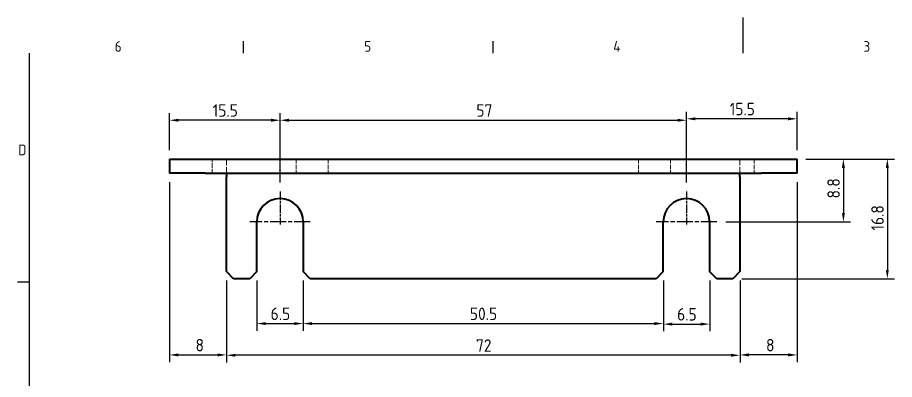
# Model space of a CAD drawing. Header units: millimetres. Extents: x 0 to 210, y 0 to 149.
# Drawn here: x 3.3 to 126.3, y 97.7 to 148.5 of the extents above; entities that cross this region are included whole.
import ezdxf

# ---------------------------------------------------------------- set-up
doc = ezdxf.new("R2010")
doc.units = ezdxf.units.MM
doc.header["$LTSCALE"] = 0.5
doc.linetypes.add('CHAIN', pattern=[0.3543, 0.2362, -0.0295, 0.0591, -0.0295])
doc.linetypes.add('DASHED', pattern=[0.2067, 0.1654, -0.0413])
doc.layers.get('0').update_dxf_attribs({"color": 3, "lineweight": 25})
for name, color, linetype, lineweight in [('가려진 것(ISO)', 2, 'DASHED', 18), ('가시적인 것(ISO)', 3, 'Continuous', 40), ('경계(ISO)', 7, 'Continuous', 25), ('중심 표식(ISO)', 1, 'Continuous', 25), ('치수(ISO)', 2, 'Continuous', 25)]:
    doc.layers.add(name, color=color, linetype=linetype, lineweight=lineweight)
doc.styles.add('문자 텍스트_PSTEK_POSCO', font='isocp.shx')
doc.styles.add('치수 텍스트_PSTEK_POSCO', font='isocp.shx')
doc.dimstyles.new('치수_PSTEK_POSCO', dxfattribs={"dimscale": 0.5, "dimtxt": 3.5, "dimasz": 2.5, "dimexe": 2, "dimexo": 2.5, "dimgap": 1, "dimtad": 1, "dimrnd": 1e-08, "dimdsep": 46, "dimtxsty": '치수 텍스트_PSTEK_POSCO', "dimcen": 0.09, "dimdle": 10, "dimclrd": 7, "dimclre": 7, "dimclrt": 2, "dimadec": 1, "dimazin": 2, "dimtfac": 1, "dimtmove": 0, "dimatfit": 3, "dimfxl": 0, "dimtolj": 1, "dimlwd": -1, "dimlwe": -1, "dimarcsym": 0})

# ---------------------------------------------------------------- blocks, each defined once
blk = doc.blocks.new('경계 Default Border')
at = {"layer": '경계(ISO)'}
for p, q in [((70, 287), (70, 290.4)), ((140, 287), (140, 290.4)), ((10, 222.75), (6.6, 222.75))]:
    blk.add_line(p, q, dxfattribs=at)
at = {"layer": '경계(ISO)', "flags": 128}
for points in [[(210, 297), (210, 287)], [(10, 10), (10, 287)]]:
    blk.add_lwpolyline(points, dxfattribs=at)
at = {"layer": '경계(ISO)', "color": 2, "char_height": 3, "attachment_point": 7, "style": '문자 텍스트_PSTEK_POSCO'}
for s, insert in [('6', (33.83, 287.37)), ('5', (103.83, 287.37)), ('4', (173.67, 287.4)), ('3', (243.83, 287.37)), ('D', (6.77, 258.35))]:
    blk.add_mtext(s, dxfattribs=dict(at, insert=insert))
blk = doc.blocks.new('*D39')
at = {"layer": 'Defpoints', "color": 0}
for p in [(112.61, 128.63), (103.61, 111.83), (125.27, 111.83)]:
    blk.add_point(p, dxfattribs=at)
at = {"layer": '치수(ISO)', "color": 7}
for p, q in [((113.86, 128.63), (126.27, 128.63)), ((125.27, 127.38), (125.27, 113.08)), ((104.86, 111.83), (126.27, 111.83))]:
    blk.add_line(p, q, dxfattribs=at)
for points in [[(125.06, 127.38), (125.48, 127.38), (125.27, 128.63)], [(125.06, 113.08), (125.48, 113.08), (125.27, 111.83)]]:
    blk.add_solid(points, dxfattribs=at)
at = {"layer": '치수(ISO)', "color": 2, "insert": (123.89, 118.59), "char_height": 1.75, "attachment_point": 4, "rotation": 90, "style": '치수 텍스트_PSTEK_POSCO'}
blk.add_mtext('\\A1;16.8', dxfattribs=at)
blk = doc.blocks.new('*D40')
at = {"layer": 'Defpoints', "color": 0}
for p in [(112.61, 126.63), (104.61, 112.83), (104.61, 101.14)]:
    blk.add_point(p, dxfattribs=at)
at = {"layer": '치수(ISO)', "color": 7}
for p, q in [((112.61, 125.38), (112.61, 100.14)), ((104.61, 111.58), (104.61, 100.14)), ((111.36, 101.14), (105.86, 101.14))]:
    blk.add_line(p, q, dxfattribs=at)
for points in [[(105.86, 101.35), (105.86, 100.93), (104.61, 101.14)], [(111.36, 101.35), (111.36, 100.93), (112.61, 101.14)]]:
    blk.add_solid(points, dxfattribs=at)
at = {"layer": '치수(ISO)', "color": 2, "insert": (108.26, 102.51), "char_height": 1.75, "attachment_point": 4, "style": '치수 텍스트_PSTEK_POSCO'}
blk.add_mtext('\\A1;8', dxfattribs=at)
blk = doc.blocks.new('*D41')
at = {"layer": 'Defpoints', "color": 0}
for p in [(24.61, 126.63), (32.61, 112.83), (32.61, 101.14)]:
    blk.add_point(p, dxfattribs=at)
at = {"layer": '치수(ISO)', "color": 7}
for p, q in [((24.61, 125.38), (24.61, 100.14)), ((32.61, 111.58), (32.61, 100.14)), ((25.86, 101.14), (31.36, 101.14))]:
    blk.add_line(p, q, dxfattribs=at)
for points in [[(25.86, 101.35), (25.86, 100.93), (24.61, 101.14)], [(31.36, 101.35), (31.36, 100.93), (32.61, 101.14)]]:
    blk.add_solid(points, dxfattribs=at)
at = {"layer": '치수(ISO)', "color": 2, "insert": (28.26, 102.51), "char_height": 1.75, "attachment_point": 4, "style": '치수 텍스트_PSTEK_POSCO'}
blk.add_mtext('\\A1;8', dxfattribs=at)
blk = doc.blocks.new('*D42')
at = {"layer": 'Defpoints', "color": 0}
for p in [(97.11, 134.08), (40.11, 124.08), (97.11, 124.08)]:
    blk.add_point(p, dxfattribs=at)
at = {"layer": '치수(ISO)', "color": 7}
for p, q in [((40.11, 125.33), (40.11, 135.08)), ((41.36, 134.08), (95.86, 134.08)), ((97.11, 125.33), (97.11, 135.08))]:
    blk.add_line(p, q, dxfattribs=at)
for points in [[(41.36, 134.29), (41.36, 133.87), (40.11, 134.08)], [(95.86, 134.29), (95.86, 133.87), (97.11, 134.08)]]:
    blk.add_solid(points, dxfattribs=at)
at = {"layer": '치수(ISO)', "color": 2, "insert": (67.64, 135.45), "char_height": 1.75, "attachment_point": 4, "style": '치수 텍스트_PSTEK_POSCO'}
blk.add_mtext('\\A1;57', dxfattribs=at)
blk = doc.blocks.new('*D43')
at = {"layer": 'Defpoints', "color": 0}
for p in [(97.11, 134.28), (112.61, 128.63), (97.11, 124.08)]:
    blk.add_point(p, dxfattribs=at)
at = {"layer": '치수(ISO)', "color": 7}
for p, q in [((97.11, 125.33), (97.11, 135.28)), ((112.61, 129.88), (112.61, 135.28)), ((111.36, 134.28), (98.36, 134.28))]:
    blk.add_line(p, q, dxfattribs=at)
for points in [[(98.36, 134.49), (98.36, 134.07), (97.11, 134.28)], [(111.36, 134.49), (111.36, 134.07), (112.61, 134.28)]]:
    blk.add_solid(points, dxfattribs=at)
at = {"layer": '치수(ISO)', "color": 2, "insert": (103.16, 135.65), "char_height": 1.75, "attachment_point": 4, "style": '치수 텍스트_PSTEK_POSCO'}
blk.add_mtext('\\A1;15.5', dxfattribs=at)
blk = doc.blocks.new('*D44')
at = {"layer": 'Defpoints', "color": 0}
for p in [(24.61, 134.08), (24.61, 128.63), (40.11, 124.08)]:
    blk.add_point(p, dxfattribs=at)
at = {"layer": '치수(ISO)', "color": 7}
for p, q in [((24.61, 129.88), (24.61, 135.08)), ((38.86, 134.08), (25.86, 134.08)), ((40.11, 125.33), (40.11, 135.08))]:
    blk.add_line(p, q, dxfattribs=at)
for points in [[(25.86, 134.29), (25.86, 133.87), (24.61, 134.08)], [(38.86, 134.29), (38.86, 133.87), (40.11, 134.08)]]:
    blk.add_solid(points, dxfattribs=at)
at = {"layer": '치수(ISO)', "color": 2, "insert": (30.66, 135.45), "char_height": 1.75, "attachment_point": 4, "style": '치수 텍스트_PSTEK_POSCO'}
blk.add_mtext('\\A1;15.5', dxfattribs=at)
blk = doc.blocks.new('*D45')
at = {"layer": 'Defpoints', "color": 0}
for p in [(112.61, 128.63), (101.36, 119.83), (119.11, 119.83)]:
    blk.add_point(p, dxfattribs=at)
at = {"layer": '치수(ISO)', "color": 7}
for p, q in [((113.86, 128.63), (120.11, 128.63)), ((119.11, 127.38), (119.11, 121.08)), ((102.61, 119.83), (120.11, 119.83))]:
    blk.add_line(p, q, dxfattribs=at)
for points in [[(118.9, 127.38), (119.32, 127.38), (119.11, 128.63)], [(118.9, 121.08), (119.32, 121.08), (119.11, 119.83)]]:
    blk.add_solid(points, dxfattribs=at)
at = {"layer": '치수(ISO)', "color": 2, "insert": (117.73, 123.1), "char_height": 1.75, "attachment_point": 4, "rotation": 90, "style": '치수 텍스트_PSTEK_POSCO'}
blk.add_mtext('\\A1;8.8', dxfattribs=at)
blk = doc.blocks.new('*D46')
at = {"layer": 'Defpoints', "color": 0}
for p in [(36.86, 112.83), (43.36, 112.83), (43.36, 105.54)]:
    blk.add_point(p, dxfattribs=at)
at = {"layer": '치수(ISO)', "color": 7}
for p, q in [((36.86, 111.58), (36.86, 104.54)), ((43.36, 111.58), (43.36, 104.54)), ((38.11, 105.54), (42.11, 105.54))]:
    blk.add_line(p, q, dxfattribs=at)
for points in [[(38.11, 105.75), (38.11, 105.33), (36.86, 105.54)], [(42.11, 105.75), (42.11, 105.33), (43.36, 105.54)]]:
    blk.add_solid(points, dxfattribs=at)
at = {"layer": '치수(ISO)', "color": 2, "insert": (38.79, 106.91), "char_height": 1.75, "attachment_point": 4, "style": '치수 텍스트_PSTEK_POSCO'}
blk.add_mtext('\\A1;6.5', dxfattribs=at)
blk = doc.blocks.new('*D47')
at = {"layer": 'Defpoints', "color": 0}
for p in [(93.86, 112.83), (100.36, 112.83), (100.36, 105.46)]:
    blk.add_point(p, dxfattribs=at)
at = {"layer": '치수(ISO)', "color": 7}
for p, q in [((93.86, 111.58), (93.86, 104.46)), ((100.36, 111.58), (100.36, 104.46)), ((95.11, 105.46), (99.11, 105.46))]:
    blk.add_line(p, q, dxfattribs=at)
for points in [[(95.11, 105.67), (95.11, 105.26), (93.86, 105.46)], [(99.11, 105.67), (99.11, 105.26), (100.36, 105.46)]]:
    blk.add_solid(points, dxfattribs=at)
at = {"layer": '치수(ISO)', "color": 2, "insert": (95.79, 106.84), "char_height": 1.75, "attachment_point": 4, "style": '치수 텍스트_PSTEK_POSCO'}
blk.add_mtext('\\A1;6.5', dxfattribs=at)
blk = doc.blocks.new('*D50')
at = {"layer": 'Defpoints', "color": 0}
for p in [(43.36, 112.83), (93.86, 112.83), (93.86, 105.54)]:
    blk.add_point(p, dxfattribs=at)
at = {"layer": '치수(ISO)', "color": 7}
for p, q in [((43.36, 111.58), (43.36, 104.54)), ((93.86, 111.58), (93.86, 104.54)), ((44.61, 105.54), (92.61, 105.54))]:
    blk.add_line(p, q, dxfattribs=at)
for points in [[(44.61, 105.75), (44.61, 105.33), (43.36, 105.54)], [(92.61, 105.75), (92.61, 105.33), (93.86, 105.54)]]:
    blk.add_solid(points, dxfattribs=at)
at = {"layer": '치수(ISO)', "color": 2, "insert": (66.73, 106.91), "char_height": 1.75, "attachment_point": 4, "style": '치수 텍스트_PSTEK_POSCO'}
blk.add_mtext('\\A1;50.5', dxfattribs=at)
blk = doc.blocks.new('*D51')
at = {"layer": 'Defpoints', "color": 0}
for p in [(32.61, 112.83), (104.61, 112.83), (32.61, 101.09)]:
    blk.add_point(p, dxfattribs=at)
at = {"layer": '치수(ISO)', "color": 7}
for p, q in [((32.61, 111.58), (32.61, 100.09)), ((104.61, 111.58), (104.61, 100.09)), ((103.36, 101.09), (33.86, 101.09))]:
    blk.add_line(p, q, dxfattribs=at)
for points in [[(33.86, 101.3), (33.86, 100.88), (32.61, 101.09)], [(103.36, 101.3), (103.36, 100.88), (104.61, 101.09)]]:
    blk.add_solid(points, dxfattribs=at)
at = {"layer": '치수(ISO)', "color": 2, "insert": (67.59, 102.46), "char_height": 1.75, "attachment_point": 4, "style": '치수 텍스트_PSTEK_POSCO'}
blk.add_mtext('\\A1;72', dxfattribs=at)

msp = doc.modelspace()

# ---------------------------------------------------------------- linework, layer by layer
at = {"layer": '가려진 것(ISO)', "ltscale": 7.618686}
for p, q in [((30.605, 126.63), (30.605, 128.63)), ((42.355, 128.63), (42.355, 126.63)), ((46.855, 128.63), (46.855, 126.63)), ((90.355, 128.63), (90.355, 126.63)), ((94.855, 128.63), (94.855, 126.63)), ((106.605, 128.63), (106.605, 126.63))]:
    msp.add_line(p, q, dxfattribs=at)
at = {"layer": '가려진 것(ISO)', "ltscale": 11.042077}
for p, q in [((32.605, 128.63), (32.605, 126.63)), ((104.605, 126.63), (104.605, 128.63))]:
    msp.add_line(p, q, dxfattribs=at)
at = {"layer": '가시적인 것(ISO)'}
for p, q in [((24.605, 128.63), (29.605, 128.63)), ((24.605, 128.63), (24.605, 126.63)), ((29.605, 128.63), (107.605, 128.63)), ((107.605, 128.63), (112.605, 128.63)), ((112.605, 126.63), (112.605, 128.63)), ((29.605, 126.63), (24.605, 126.63)), ((29.605, 126.63), (107.605, 126.63)), ((32.605, 126.63), (32.605, 126.13)), ((32.605, 112.83), (32.605, 126.13)), ((104.605, 126.13), (104.605, 126.63)), ((104.605, 126.13), (104.605, 112.83)), ((112.605, 126.63), (107.605, 126.63)), ((36.855, 112.83), (36.855, 119.83)), ((43.355, 119.83), (43.355, 112.83)), ((93.855, 112.83), (93.855, 119.83)), ((100.355, 119.83), (100.355, 112.83)), ((33.605, 111.83), (32.605, 112.83)), ((36.855, 112.83), (35.855, 111.83)), ((44.355, 111.83), (43.355, 112.83)), ((93.855, 112.83), (92.855, 111.83)), ((101.355, 111.83), (100.355, 112.83)), ((104.605, 112.83), (103.605, 111.83)), ((35.855, 111.83), (33.605, 111.83)), ((92.855, 111.83), (44.355, 111.83)), ((103.605, 111.83), (101.355, 111.83))]:
    msp.add_line(p, q, dxfattribs=at)
for centre in [(40.105, 119.83), (97.105, 119.83)]:
    msp.add_arc(centre, 3.25, 0, 180, dxfattribs=at)
at = {"layer": '중심 표식(ISO)', "linetype": 'CHAIN', "ltscale": 10.278568}
for p, q in [((40.105, 124.08), (40.105, 119.455)), ((97.105, 124.08), (97.105, 119.455))]:
    msp.add_line(p, q, dxfattribs=at)
at = {"layer": '중심 표식(ISO)', "linetype": 'CHAIN', "ltscale": 19.051651}
for p, q in [((44.355, 119.83), (35.855, 119.83)), ((101.355, 119.83), (92.855, 119.83))]:
    msp.add_line(p, q, dxfattribs=at)

# ---------------------------------------------------------------- block references
at = {"xscale": 0.5, "yscale": 0.5, "zscale": 0.5}
msp.add_blockref('경계 Default Border', (0, 0), dxfattribs=at)

# ---------------------------------------------------------------- dimensions: what is measured, and where the dimension line sits
at = {"layer": '치수(ISO)', "color": 7}
for base, p1, p2, angle, picture, middle in [((24.605, 134.08), (40.105, 124.08), (24.605, 128.63), 180, '*D44', (32.355, 134.08)), ((97.105, 134.08), (40.105, 124.08), (97.105, 124.08), 180, '*D42', (68.605, 134.08)), ((97.105, 134.28), (112.605, 128.63), (97.105, 124.08), 180, '*D43', (104.855, 134.28)), ((119.109, 119.83), (112.605, 128.63), (101.355, 119.83), 90, '*D45', (119.109, 124.33)), ((125.269, 111.83), (112.605, 128.63), (103.605, 111.83), 90, '*D39', (125.269, 120.255)), ((32.605, 101.139), (24.605, 126.63), (32.605, 112.83), 180, '*D41', (28.605, 101.139)), ((104.605, 101.139), (112.605, 126.63), (104.605, 112.83), 180, '*D40', (108.605, 101.139)), ((32.605, 101.089), (104.605, 112.83), (32.605, 112.83), 180, '*D51', (68.605, 101.089)), ((93.855, 105.539), (43.355, 112.83), (93.855, 112.83), 180, '*D50', (68.605, 105.539)), ((100.355, 105.464), (93.855, 112.83), (100.355, 112.83), 180, '*D47', (97.105, 105.464))]:
    dim = msp.add_linear_dim(base=base, p1=p1, p2=p2, angle=angle, dimstyle='치수_PSTEK_POSCO', override={"dimdec": 2, "dimtp": 0, "dimtm": 0, "dimtdec": 2, "dimtofl": 0, "dimatfit": 1}, dxfattribs=at)
    dim.commit()
    dim.dimension.update_dxf_attribs({"geometry": picture, "text_midpoint": middle, "dimtype": 160})
dim = msp.add_linear_dim(base=(43.355, 105.539), p1=(36.855, 112.83), p2=(43.355, 112.83), dimstyle='치수_PSTEK_POSCO', override={"dimdec": 2, "dimtp": 0, "dimtm": 0, "dimtdec": 2, "dimtofl": 0, "dimatfit": 1}, dxfattribs=at)
dim.commit()
dim.dimension.update_dxf_attribs({"geometry": '*D46', "text_midpoint": (40.105, 105.539), "dimtype": 160})

doc.saveas('drawing.dxf')
